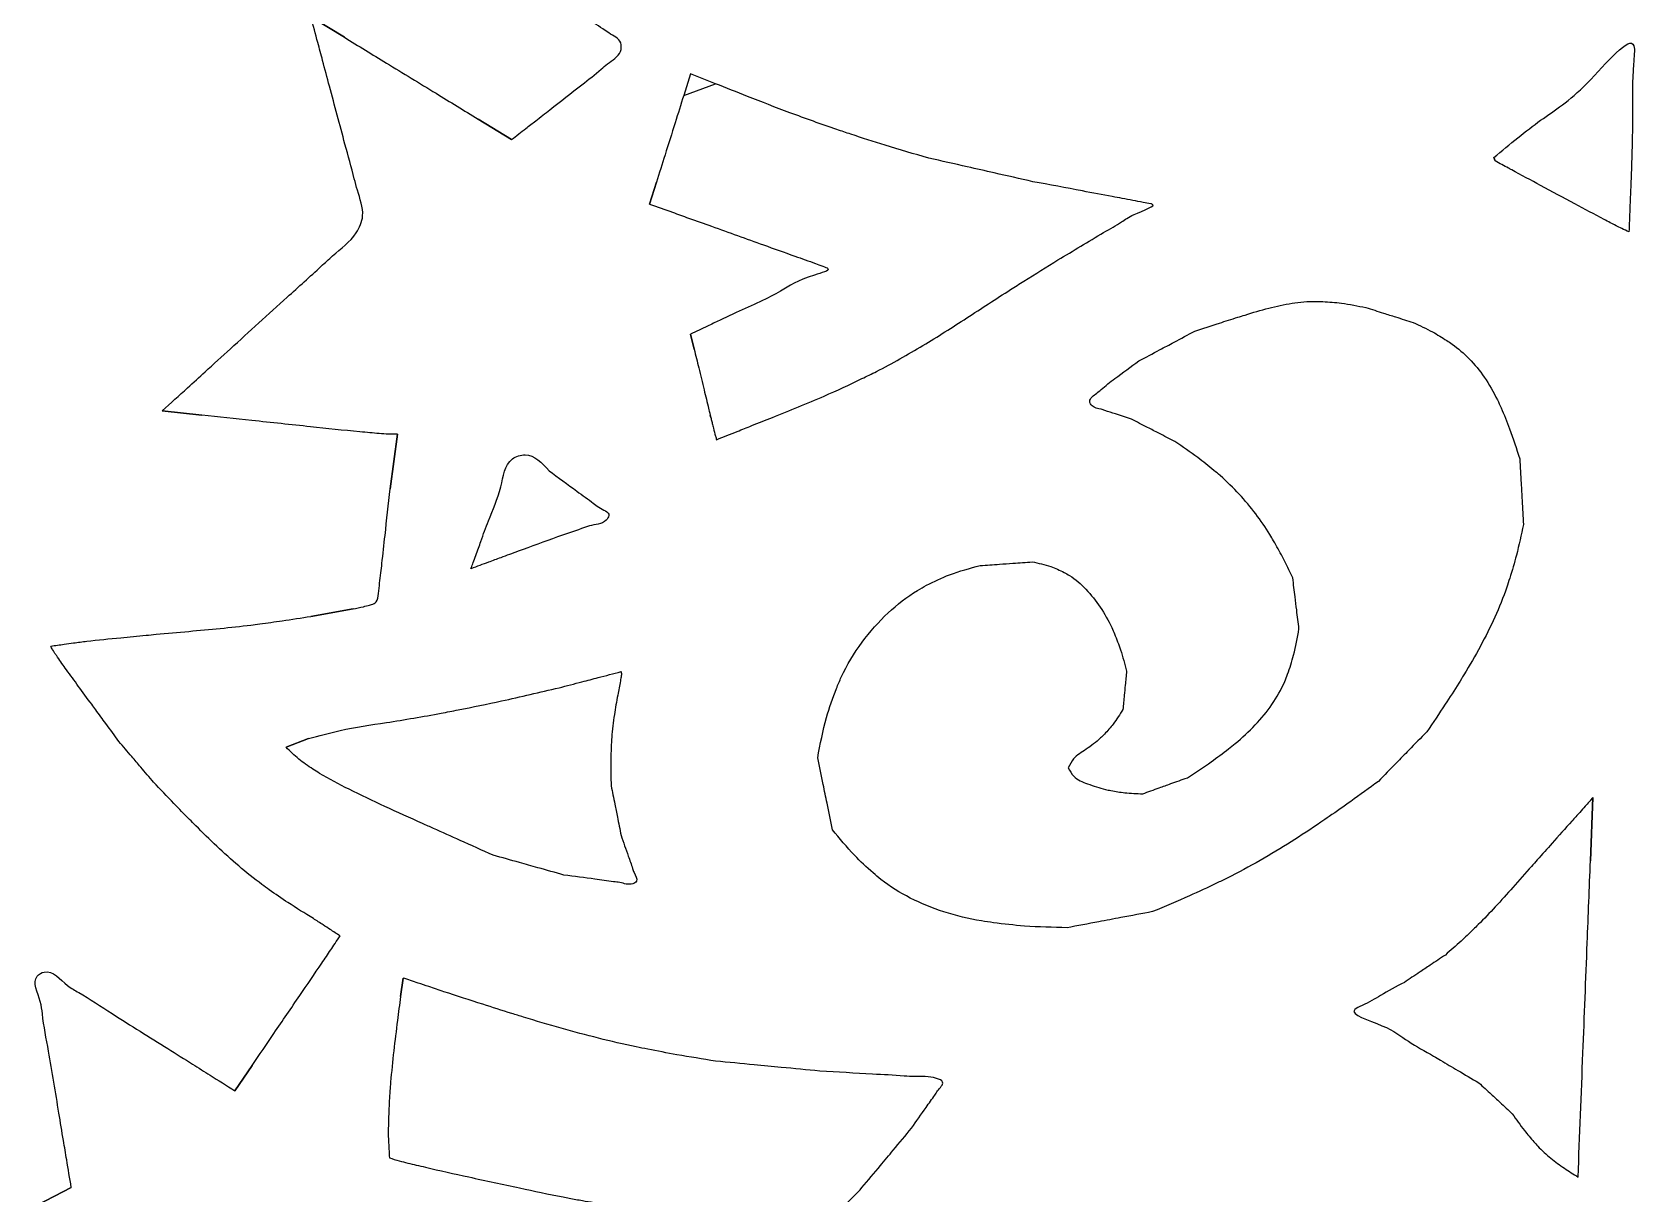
# Model space of a CAD drawing. Extents: x -268 to 413, y -196 to 303.
# Drawn here: x -226 to -94.7, y -28.9 to 66.3 of the extents above; entities that cross this region are included whole.
import ezdxf

# ---------------------------------------------------------------- set-up
doc = ezdxf.new("R2010")
doc.units = 0
doc.layers.add('layer_1', color=7, linetype='CONTINUOUS')

msp = doc.modelspace()

# ---------------------------------------------------------------- linework, layer by layer
at = {"layer": 'layer_1', "color": 1}
for points in [[(-203.181864, 67.525411), (-200.442811, 65.851266)], [(-170.058755, 62.053437), (-172.090758, 62.866081), (-172.090758, 62.866081), (-172.649062, 61.087904)], [(-189.487376, 59.156399), (-186.748324, 57.482904)], [(-106.197103, 55.72835), (-106.289608, 56.005626)], [(-174.884103, 53.97712), (-175.443186, 52.199584)], [(-134.300897, 52.199584), (-134.300897, 52.199584)], [(-172.090758, 41.533087), (-172.090758, 41.533087), (-172.090758, 41.533087)], [(-172.090758, 41.533087), (-171.79431, 40.313984)], [(-212.108533, 34.912146), (-215.354843, 35.266901)], [(-170.47687, 34.893926), (-170.435017, 34.721085)], [(-196.690023, 28.876384), (-196.081316, 33.340111)], [(-190.071852, 22.333408), (-190.071852, 22.333408)], [(-203.181864, 18.428077), (-199.732782, 19.036786)], [(-205.210761, 7.703319), (-203.381913, 8.414385)], [(-141.156692, 6.027883), (-141.156692, 6.027883)], [(-98.388987, -1.590673), (-98.185694, 3.589686)], [(-195.636768, -11.192257), (-195.83993, -12.716103)], [(-209.417032, -20.424491), (-207.996844, -18.344418)], [(-99.404797, -27.495584), (-99.404797, -27.495584)], [(-225.59675, -29.807243), (-222.807295, -28.33652)]]:
    msp.add_lwpolyline(points, close=True, dxfattribs=at)
for points, knots in [([(-186.748324, 57.482904), (-186.359949, 57.783468), (-185.699754, 58.294393), (-184.651782, 59.106223), (-183.111934, 60.294854), (-181.331766, 61.701764), (-179.739925, 62.945461), (-178.708446, 63.849739), (-177.78676, 64.351164), (-177.696572, 65.66465), (-178.62309, 66.070768), (-179.580972, 66.761124), (-181.073038, 67.706331), (-182.382454, 68.532223), (-183.197661, 69.046401)], [0, 0, 0, 0, 1.47326, 2.504378, 3.977172, 7.30705, 9.32575, 10.005039, 11.469043, 12.172177, 13.4445, 14.035899, 15.793286, 18.692133, 18.692133, 18.692133, 18.692133]), ([(-201.660226, 61.844403), (-201.847976, 62.545766), (-202.167156, 63.738099), (-202.674369, 65.631769), (-202.993901, 66.824056), (-203.181864, 67.525411)], [0, 0, 0, 0, 2.178175, 3.702946, 5.881261, 5.881261, 5.881261, 5.881261]), ([(-200.442811, 65.851266), (-199.293149, 65.148777), (-196.790965, 63.619843), (-193.139111, 61.388289), (-190.637026, 59.859049), (-189.487376, 59.156399)], [0, 0, 0, 0, 4.041894, 8.796995, 12.839112, 12.839112, 12.839112, 12.839112]), ([(-106.289608, 56.005626), (-104.979196, 57.098781), (-102.358362, 59.2851), (-99.107314, 61.185324), (-94.51225, 66.891238), (-94.999288, 62.657236), (-94.895837, 59.617997), (-94.987399, 56.664816), (-95.03915, 54.995649)], [0, 0, 0, 0, 4.886318, 9.772679, 14.659059, 16.164401, 19.927689, 24.819819, 24.819819, 24.819819, 24.819819]), ([(-209.775286, 40.339209), (-208.228249, 41.750445), (-205.752935, 44.008474), (-202.944705, 46.527901), (-201.067678, 48.288112), (-199.567762, 49.372266), (-198.689621, 51.441254), (-199.301098, 52.954517), (-199.78569, 54.899609), (-200.570001, 57.743117), (-201.240913, 60.267002), (-201.660226, 61.844403)], [0, 0, 0, 0, 6.283197, 10.053342, 11.310126, 14.014771, 15.504663, 17.641572, 18.621772, 21.562249, 26.462817, 26.462817, 26.462817, 26.462817]), ([(-152.586216, 55.958462), (-153.779626, 56.304195), (-155.916753, 56.923325), (-158.414304, 57.729824), (-161.017376, 58.59715), (-163.842159, 59.623716), (-167.154201, 60.894324), (-169.184031, 61.704364), (-170.058755, 62.053437)], [0, 0, 0, 0, 3.727213, 6.674592, 7.87279, 11.958441, 15.689463, 18.514845, 18.514845, 18.514845, 18.514845]), ([(-172.649062, 61.087904), (-172.883713, 60.341776), (-173.394427, 58.717841), (-174.139431, 56.347577), (-174.649661, 54.723402), (-174.884103, 53.97712)], [0, 0, 0, 0, 2.346469, 5.107048, 7.453768, 7.453768, 7.453768, 7.453768]), ([(-144.053172, 54.028165), (-145.10658, 54.266406), (-146.897419, 54.671427), (-149.741767, 55.314859), (-151.532699, 55.720087), (-152.586216, 55.958462)], [0, 0, 0, 0, 3.240037, 5.508205, 8.748651, 8.748651, 8.748651, 8.748651]), ([(-95.242316, 49.916217), (-95.433702, 50.002483), (-95.951385, 50.235825), (-96.620411, 50.591599), (-97.910904, 51.262724), (-99.809982, 52.282836), (-102.331861, 53.63833), (-104.13491, 54.612983), (-105.189365, 55.183105), (-105.641204, 55.427447), (-106.010547, 55.627369), (-106.197103, 55.72835)], [0, 0, 0, 0, 0.629672, 1.703205, 2.271995, 4.993696, 8.169902, 10.861422, 11.142509, 11.766045, 12.402446, 12.402446, 12.402446, 12.402446]), ([(-138.263069, 49.862965), (-137.736992, 50.157802), (-136.842664, 50.659022), (-135.929869, 51.366235), (-133.736033, 52.107077), (-134.582922, 52.248381), (-135.370675, 52.405025), (-136.439717, 52.599616), (-138.091728, 52.910758), (-140.532091, 53.367613), (-142.698917, 53.774108), (-144.053172, 54.028165)], [0, 0, 0, 0, 1.703663, 2.896216, 4.599847, 4.691699, 5.334662, 7.079846, 7.906784, 10.387551, 14.522074, 14.522074, 14.522074, 14.522074]), ([(-95.03915, 54.995649), (-95.064234, 54.368572), (-95.106876, 53.302531), (-95.174598, 51.609388), (-95.217235, 50.543321), (-95.242316, 49.916217)], [0, 0, 0, 0, 1.882736, 3.200678, 5.083493, 5.083493, 5.083493, 5.083493]), ([(-175.443186, 52.199584), (-174.816046, 51.973778), (-173.749923, 51.589914), (-172.056749, 50.980393), (-169.575524, 50.087045), (-166.682952, 49.047468), (-164.116919, 48.134444), (-162.710113, 47.632681), (-161.914601, 47.358968), (-161.357292, 47.139282), (-160.404786, 46.797115), (-163.15929, 46.117341), (-164.716128, 44.918835), (-167.031913, 43.901045), (-168.340825, 43.325776)], [0, 0, 0, 0, 1.999641, 3.399339, 5.398834, 9.90957, 12.631905, 13.54417, 14.423003, 15.081601, 15.531518, 16.763023, 19.841756, 23.844041, 23.844041, 23.844041, 23.844041]), ([(-165.386433, 34.726908), (-163.965268, 35.292299), (-161.48906, 36.277424), (-158.668485, 37.588371), (-155.948732, 38.921312), (-153.071701, 40.559218), (-149.455147, 42.862497), (-146.723402, 44.661702), (-144.227474, 46.236613), (-141.69784, 47.810681), (-139.510952, 49.117352), (-138.263069, 49.862965)], [0, 0, 0, 0, 4.587509, 7.993183, 9.327566, 13.673523, 17.91375, 22.190543, 23.485988, 26.767477, 31.128383, 31.128383, 31.128383, 31.128383]), ([(-168.340825, 43.325776), (-168.803747, 43.104418), (-169.590723, 42.728106), (-170.8407, 42.130543), (-171.627771, 41.754368), (-172.090758, 41.533087)], [0, 0, 0, 0, 1.539372, 2.616959, 4.156408, 4.156408, 4.156408, 4.156408]), ([(-130.794939, 41.786648), (-130.12391, 42.007642), (-128.952365, 42.393475), (-127.579096, 42.828016), (-126.235438, 43.246658), (-124.768688, 43.685605), (-122.840021, 44.110684), (-121.341377, 44.247856), (-119.991079, 44.196869), (-118.609708, 44.084752), (-117.445755, 43.85113), (-116.776535, 43.716807)], [0, 0, 0, 0, 2.119437, 3.700314, 4.320999, 6.341692, 8.291375, 10.23922, 10.832052, 12.344443, 14.39024, 14.39024, 14.39024, 14.39024]), ([(-116.776535, 43.716807), (-116.299947, 43.566317), (-115.48973, 43.310477), (-114.202866, 42.904155), (-113.392587, 42.64833), (-112.915941, 42.497841)], [0, 0, 0, 0, 1.499349, 2.548951, 4.048464, 4.048464, 4.048464, 4.048464]), ([(-112.915941, 42.497841), (-112.377232, 42.250811), (-111.428693, 41.815849), (-110.385096, 41.175661), (-109.354164, 40.483968), (-108.260762, 39.53539), (-107.00555, 37.993027), (-106.203401, 36.594879), (-105.555718, 35.160377), (-104.899583, 33.567142), (-104.445287, 32.151219), (-104.179613, 31.323178)], [0, 0, 0, 0, 1.776228, 3.127517, 3.666564, 5.500673, 7.442459, 9.607601, 10.313144, 12.16457, 14.772328, 14.772328, 14.772328, 14.772328]), ([(-135.366717, 39.348451), (-134.802224, 39.649454), (-133.842624, 40.161139), (-132.318698, 40.973871), (-131.359279, 41.485627), (-130.794939, 41.786648)], [0, 0, 0, 0, 1.919193, 3.262495, 5.181309, 5.181309, 5.181309, 5.181309]), ([(-215.354843, 35.266901), (-214.665897, 35.893101), (-213.494727, 36.957605), (-211.634875, 38.648374), (-210.464008, 39.712987), (-209.775286, 40.339209)], [0, 0, 0, 0, 2.793019, 4.747974, 7.540541, 7.540541, 7.540541, 7.540541]), ([(-171.79431, 40.313984), (-171.670024, 39.802308), (-171.399521, 38.688665), (-171.004515, 37.063385), (-170.725674, 35.920156), (-170.577435, 35.308395), (-170.533442, 35.126953), (-170.49664, 34.975361), (-170.47687, 34.893926)], [0, 0, 0, 0, 1.579662, 3.438074, 5.017776, 5.10989, 5.326471, 5.577874, 5.577874, 5.577874, 5.577874]), ([(-135.976205, 34.574285), (-136.415989, 34.721725), (-137.141111, 34.964825), (-137.977353, 35.223631), (-138.607782, 35.447848), (-139.163266, 35.482422), (-139.557336, 36.208433), (-138.89907, 36.619228), (-138.24403, 37.216917), (-137.067636, 38.113778), (-136.025312, 38.870386), (-135.366717, 39.348451)], [0, 0, 0, 0, 1.392563, 2.296074, 2.61785, 3.413989, 3.822108, 4.712612, 5.177027, 6.607217, 9.061854, 9.061854, 9.061854, 9.061854]), ([(-196.081316, 33.340111), (-196.333785, 33.339509), (-197.092136, 33.337703), (-198.121758, 33.449937), (-200.252421, 33.636365), (-203.475938, 33.981419), (-207.786755, 34.438822), (-210.746741, 34.763002), (-212.108533, 34.912146)], [0, 0, 0, 0, 0.757047, 2.273975, 3.102035, 7.174809, 11.99801, 16.107771, 16.107771, 16.107771, 16.107771]), ([(-170.435017, 34.721085), (-170.421092, 34.66182), (-170.393995, 34.546497), (-170.353197, 34.379184), (-170.296006, 34.14939), (-170.195344, 33.756148), (-170.090122, 33.312093), (-169.989532, 32.997183), (-169.957955, 32.898327)], [0, 0, 0, 0, 0.182635, 0.35539, 0.516644, 0.893031, 1.573314, 1.884578, 1.884578, 1.884578, 1.884578]), ([(-169.957955, 32.898327), (-169.393466, 33.124088), (-168.433901, 33.507855), (-166.91006, 34.117382), (-165.950715, 34.501168), (-165.386433, 34.726908)], [0, 0, 0, 0, 1.823879, 3.100386, 4.92367, 4.92367, 4.92367, 4.92367]), ([(-132.420492, 32.745566), (-132.859389, 32.971375), (-133.605546, 33.355267), (-134.790784, 33.96484), (-135.537148, 34.348558), (-135.976205, 34.574285)], [0, 0, 0, 0, 1.480737, 2.517363, 3.998413, 3.998413, 3.998413, 3.998413]), ([(-190.071852, 22.333408), (-190.064327, 22.354107), (-190.004132, 22.519699), (-189.800896, 23.078504), (-189.538212, 23.803463), (-189.122224, 24.93972), (-188.539145, 26.640224), (-187.543986, 28.747043), (-187.280929, 31.240352), (-185.148789, 31.952364), (-184.27268, 31.00716), (-183.671485, 30.358552)], [0, 0, 0, 0, 0.066072, 0.528578, 1.783952, 2.378405, 4.161742, 7.133926, 9.611235, 10.694037, 13.061943, 13.061943, 13.061943, 13.061943]), ([(-122.769923, 21.57104), (-123.045208, 22.153064), (-123.533347, 23.185114), (-124.189782, 24.355599), (-124.891845, 25.544021), (-125.789082, 26.851818), (-127.1431, 28.473272), (-128.32357, 29.631168), (-129.484844, 30.604884), (-130.69769, 31.568937), (-131.792935, 32.316961), (-132.420492, 32.745566)], [0, 0, 0, 0, 1.930913, 3.423912, 4.023666, 6.071867, 8.172683, 10.353087, 11.02056, 12.719039, 14.9981, 14.9981, 14.9981, 14.9981]), ([(-183.671485, 30.358552), (-182.924168, 29.796638), (-181.734566, 28.902168), (-180.313733, 27.914837), (-179.529647, 27.249411), (-178.546255, 26.914774), (-179.216576, 25.944022), (-180.147829, 25.960218), (-181.451599, 25.441032), (-183.41781, 24.794916), (-185.612721, 23.974602), (-187.498249, 23.281646), (-188.785032, 22.80742), (-189.595258, 22.508965), (-190.071852, 22.333408)], [0, 0, 0, 0, 2.825662, 4.497974, 5.048418, 6.119631, 6.55227, 8.003143, 8.696912, 10.768666, 14.204412, 15.728269, 16.794912, 18.318606, 18.318606, 18.318606, 18.318606]), ([(-104.179613, 31.323178), (-104.141917, 30.65851), (-104.077832, 29.528534), (-103.976251, 27.73377), (-103.912419, 26.603671), (-103.874869, 25.938884)], [0, 0, 0, 0, 1.997211, 3.395373, 5.392911, 5.392911, 5.392911, 5.392911]), ([(-199.732782, 19.036786), (-199.450578, 19.094701), (-198.997824, 19.187617), (-198.49124, 19.317149), (-198.130485, 19.408158), (-197.702787, 19.628625), (-197.624625, 20.671913), (-197.478637, 21.671126), (-197.312185, 23.268067), (-197.055617, 25.560345), (-196.830404, 27.603093), (-196.690023, 28.876384)], [0, 0, 0, 0, 0.864862, 1.38754, 1.56305, 1.990175, 2.710855, 4.396303, 5.17486, 7.495498, 11.335672, 11.335672, 11.335672, 11.335672]), ([(-103.874869, 25.938884), (-104.057123, 25.101458), (-104.378422, 23.625148), (-104.880953, 21.925929), (-105.431384, 20.221101), (-106.194655, 18.344653), (-107.385888, 15.961905), (-108.416854, 14.181024), (-109.397048, 12.60374), (-110.39583, 11.034471), (-111.289802, 9.721346), (-111.798425, 8.974246)], [0, 0, 0, 0, 2.57016, 4.530971, 5.312577, 7.944405, 10.596931, 13.29963, 14.114052, 16.168162, 18.879399, 18.879399, 18.879399, 18.879399]), ([(-161.677821, 6.841434), (-161.466658, 7.946807), (-161.097338, 9.880079), (-160.333431, 12.054571), (-159.462651, 14.165882), (-158.147772, 16.336583), (-156.021771, 18.734952), (-154.143408, 20.213967), (-152.402191, 21.168889), (-150.729337, 21.966791), (-149.214743, 22.364897), (-148.369833, 22.586978)], [0, 0, 0, 0, 3.371055, 5.895897, 6.895906, 10.221834, 13.442431, 16.476721, 17.327258, 19.399661, 22.014312, 22.014312, 22.014312, 22.014312]), ([(-148.369833, 22.586978), (-147.843056, 22.624704), (-146.947538, 22.688837), (-145.525236, 22.790461), (-144.629707, 22.854299), (-144.102927, 22.89185)], [0, 0, 0, 0, 1.58438, 2.693435, 4.277784, 4.277784, 4.277784, 4.277784]), ([(-144.102927, 22.89185), (-143.591985, 22.786809), (-142.684201, 22.600185), (-141.691588, 22.138444), (-140.683884, 21.575017), (-139.638906, 20.652729), (-138.495614, 19.19314), (-137.77664, 17.923596), (-137.263701, 16.737588), (-136.807886, 15.566748), (-136.535926, 14.534163), (-136.382655, 13.952218)], [0, 0, 0, 0, 1.55918, 2.770172, 3.263964, 5.021378, 6.895898, 8.813057, 9.375836, 10.772665, 12.576494, 12.576494, 12.576494, 12.576494]), ([(-122.261766, 17.40584), (-122.324428, 17.920136), (-122.430947, 18.794394), (-122.600332, 20.182794), (-122.707113, 21.056891), (-122.769923, 21.57104)], [0, 0, 0, 0, 1.554296, 2.642169, 4.196083, 4.196083, 4.196083, 4.196083]), ([(-221.54233, 16.399187), (-220.615779, 16.493475), (-218.995787, 16.658331), (-217.101964, 16.840758), (-215.243057, 17.016365), (-213.218485, 17.194773), (-210.630255, 17.433689), (-208.690913, 17.640885), (-207.001973, 17.858533), (-205.360026, 18.082133), (-203.967242, 18.30334), (-203.181864, 18.428077)], [0, 0, 0, 0, 2.794001, 4.885065, 5.707749, 8.395548, 10.982265, 13.50551, 14.245952, 16.090952, 18.476537, 18.476537, 18.476537, 18.476537]), ([(-131.404554, 5.215368), (-130.744703, 5.643962), (-129.593181, 6.391911), (-128.311475, 7.356209), (-127.083384, 8.329511), (-125.825251, 9.484982), (-124.427041, 11.17506), (-123.601564, 12.62027), (-123.0734, 13.996499), (-122.609534, 15.420366), (-122.388546, 16.682028), (-122.261766, 17.40584)], [0, 0, 0, 0, 2.359753, 4.118057, 4.808872, 7.061141, 9.2273, 11.368522, 12.012963, 13.648862, 15.850378, 15.850378, 15.850378, 15.850378]), ([(-224.484285, 15.993378), (-224.120994, 16.043474), (-223.503458, 16.128628), (-222.522806, 16.263898), (-221.905447, 16.349083), (-221.54233, 16.399187)], [0, 0, 0, 0, 1.100186, 1.870137, 2.969811, 2.969811, 2.969811, 2.969811]), ([(-218.905376, 8.182671), (-219.263394, 8.670983), (-219.896859, 9.534987), (-220.640627, 10.549205), (-221.391664, 11.57341), (-222.193733, 12.665863), (-223.12507, 13.949561), (-223.742079, 14.805203), (-224.114363, 15.360568), (-224.318696, 15.654718), (-224.437852, 15.898415), (-224.484285, 15.993378)], [0, 0, 0, 0, 1.81649, 3.214038, 3.773116, 5.626687, 7.279675, 8.531604, 8.790076, 9.286224, 9.603002, 9.603002, 9.603002, 9.603002]), ([(-182.862208, 12.579191), (-182.235106, 12.742331), (-181.169039, 13.019667), (-179.47581, 13.459851), (-178.409664, 13.736822), (-177.782522, 13.899745)], [0, 0, 0, 0, 1.943924, 3.304654, 5.24853, 5.24853, 5.24853, 5.24853]), ([(-177.782522, 13.899745), (-177.769276, 13.849127), (-177.722639, 13.670923), (-177.793214, 13.413286), (-177.876393, 12.825774), (-178.091772, 11.837177), (-178.349877, 10.300468), (-178.521544, 8.948835), (-178.598569, 7.647512), (-178.646657, 6.326336), (-178.614027, 5.197349), (-178.595432, 4.553928)], [0, 0, 0, 0, 0.155561, 0.547666, 0.770583, 1.944466, 3.572357, 5.449311, 6.026094, 7.48298, 9.413492, 9.413492, 9.413492, 9.413492]), ([(-136.382655, 13.952218), (-136.420136, 13.563506), (-136.483861, 12.902637), (-136.585442, 11.852926), (-136.649635, 11.191936), (-136.687398, 10.803084)], [0, 0, 0, 0, 1.171546, 1.991802, 3.163845, 3.163845, 3.163845, 3.163845]), ([(-203.381913, 8.414385), (-202.521144, 8.650822), (-200.42355, 9.226991), (-196.763169, 9.750266), (-193.536832, 10.296297), (-190.398171, 10.903718), (-187.17415, 11.565353), (-184.431641, 12.210181), (-182.862208, 12.579191)], [0, 0, 0, 0, 2.675753, 6.520495, 11.074235, 12.495668, 16.110653, 20.947063, 20.947063, 20.947063, 20.947063]), ([(-136.687398, 10.803084), (-136.938225, 10.396265), (-137.38217, 9.676225), (-138.042689, 8.931374), (-138.763279, 8.214212), (-139.613595, 7.559333), (-140.700292, 6.929198), (-141.027453, 6.28311), (-141.156692, 6.027883)], [0, 0, 0, 0, 1.430835, 2.532475, 2.976856, 4.477482, 5.770181, 6.614295, 6.614295, 6.614295, 6.614295]), ([(-216.064872, 4.83504), (-216.415559, 5.248405), (-217.011699, 5.95109), (-217.958533, 7.066967), (-218.554704, 7.76946), (-218.905376, 8.182671)], [0, 0, 0, 0, 1.626243, 2.764479, 4.390341, 4.390341, 4.390341, 4.390341]), ([(-111.798425, 8.974246), (-112.287518, 8.472542), (-113.118996, 7.619624), (-114.43972, 6.265041), (-115.271376, 5.412187), (-115.760597, 4.910496)], [0, 0, 0, 0, 2.101969, 3.573431, 5.675639, 5.675639, 5.675639, 5.675639]), ([(-188.245994, -1.134725), (-189.152804, -0.730754), (-190.78652, -0.002957), (-192.715816, 0.862259), (-194.770614, 1.785946), (-197.087335, 2.830112), (-199.909897, 4.176646), (-201.883918, 5.192489), (-203.238287, 6.056525), (-204.208315, 6.704416), (-204.878161, 7.371895), (-205.210761, 7.703319)], [0, 0, 0, 0, 2.978169, 5.365493, 6.343215, 9.736884, 12.987477, 15.729109, 16.383626, 17.808621, 19.213979, 19.213979, 19.213979, 19.213979]), ([(-160.458599, 0.94923), (-160.609085, 1.676637), (-160.864917, 2.91325), (-161.271324, 4.877317), (-161.527265, 6.113975), (-161.677821, 6.841434)], [0, 0, 0, 0, 2.228428, 3.788397, 6.017023, 6.017023, 6.017023, 6.017023]), ([(-141.156692, 6.027883), (-141.024889, 5.776289), (-140.688971, 5.135067), (-139.482019, 4.666426), (-138.464618, 4.315399), (-137.43502, 4.112653), (-136.423142, 3.949743), (-135.552146, 3.914516), (-135.061845, 3.894687)], [0, 0, 0, 0, 0.831099, 2.118169, 3.656137, 4.116936, 5.258595, 6.728952, 6.728952, 6.728952, 6.728952]), ([(-202.978961, -6.323426), (-203.677959, -5.893914), (-204.904333, -5.140346), (-206.29039, -4.18295), (-207.650883, -3.204959), (-209.099833, -2.037139), (-210.896152, -0.413038), (-212.21858, 0.882578), (-213.385154, 2.05926), (-214.541057, 3.236871), (-215.512896, 4.256131), (-216.064872, 4.83504)], [0, 0, 0, 0, 2.460765, 4.317354, 5.051988, 7.487242, 9.894565, 12.31488, 13.040173, 14.865459, 17.265077, 17.265077, 17.265077, 17.265077]), ([(-178.595432, 4.553928), (-178.495074, 4.052202), (-178.324471, 3.199287), (-178.053502, 1.844703), (-177.882887, 0.991847), (-177.782527, 0.490178)], [0, 0, 0, 0, 1.534994, 2.609432, 4.144259, 4.144259, 4.144259, 4.144259]), ([(-135.061845, 3.894687), (-134.610319, 4.057819), (-133.842748, 4.335135), (-132.623651, 4.775363), (-131.856063, 5.052406), (-131.404554, 5.215368)], [0, 0, 0, 0, 1.440276, 2.448391, 3.888441, 3.888441, 3.888441, 3.888441]), ([(-115.760597, 4.910496), (-116.512816, 4.36228), (-117.842393, 3.393286), (-119.42474, 2.287068), (-121.042203, 1.171842), (-122.907606, -0.06006), (-125.457898, -1.60063), (-127.512997, -2.705736), (-129.457068, -3.647588), (-131.476413, -4.590428), (-133.237451, -5.330856), (-134.248945, -5.756139)], [0, 0, 0, 0, 2.792306, 4.935514, 5.791768, 8.68635, 11.640299, 14.727701, 15.6818, 18.120858, 21.412313, 21.412313, 21.412313, 21.412313]), ([(-98.185694, 3.589686), (-98.398866, 3.351501), (-98.761307, 2.946533), (-99.336999, 2.303172), (-100.241562, 1.292526), (-101.398723, -0.003428), (-102.49812, -1.240103), (-103.566418, -2.444301), (-104.706702, -3.737439), (-106.150785, -5.340121), (-107.236787, -6.486574), (-108.180192, -7.409731), (-109.064816, -8.25379), (-109.843012, -8.934056), (-110.27445, -9.311201)], [0, 0, 0, 0, 0.958943, 1.63042, 2.589981, 5.027943, 6.84258, 7.554083, 9.857255, 12.01473, 14.026079, 14.592956, 15.974487, 17.693395, 17.693395, 17.693395, 17.693395]), ([(-177.782527, 0.490178), (-177.589211, -0.072304), (-177.279889, -0.972322), (-176.89539, -1.999944), (-176.70242, -2.663132), (-176.323231, -3.213152), (-177.064373, -3.646915), (-177.701024, -3.367332), (-178.731289, -3.273615), (-180.254038, -3.04324), (-181.608559, -2.86895), (-182.455113, -2.760022)], [0, 0, 0, 0, 1.793425, 2.869627, 3.228406, 3.961867, 4.330905, 5.395229, 5.907648, 7.444811, 10.006578, 10.006578, 10.006578, 10.006578]), ([(-141.259049, -7.076811), (-142.422742, -7.047369), (-144.43782, -6.996388), (-146.771505, -6.739367), (-148.987829, -6.422179), (-151.308882, -5.865528), (-154.092803, -4.733314), (-155.989066, -3.553214), (-157.463352, -2.313248), (-158.857213, -1.021498), (-159.878385, 0.235196), (-160.458599, 0.94923)], [0, 0, 0, 0, 3.490564, 6.04434, 7.036956, 10.20762, 13.174209, 16.021634, 16.858031, 18.952927, 21.709396, 21.709396, 21.709396, 21.709396]), ([(-182.455113, -2.760022), (-183.169948, -2.559361), (-184.385225, -2.218222), (-186.315519, -1.676457), (-187.530983, -1.335372), (-188.245994, -1.134725)], [0, 0, 0, 0, 2.227396, 3.786747, 6.01464, 6.01464, 6.01464, 6.01464]), ([(-99.404797, -27.495584), (-99.271864, -24.105572), (-99.021049, -17.709337), (-98.682435, -9.074367), (-98.476772, -3.829408), (-98.388987, -1.590673)], [0, 0, 0, 0, 10.177849, 19.203454, 25.924819, 25.924819, 25.924819, 25.924819]), ([(-200.796918, -7.743616), (-201.066323, -7.568302), (-201.524309, -7.27027), (-202.251657, -6.796873), (-202.70959, -6.498776), (-202.978961, -6.323426)], [0, 0, 0, 0, 0.964275, 1.639259, 2.603508, 2.603508, 2.603508, 2.603508]), ([(-134.248945, -5.756139), (-135.114336, -5.919098), (-136.585547, -6.196138), (-138.922249, -6.636362), (-140.39355, -6.913678), (-141.259049, -7.076811)], [0, 0, 0, 0, 2.641801, 4.491207, 7.133423, 7.133423, 7.133423, 7.133423]), ([(-207.996844, -18.344418), (-207.400331, -17.471067), (-206.099774, -15.566933), (-204.197803, -12.777681), (-202.765539, -10.677283), (-201.803811, -9.255119), (-201.30014, -8.514534), (-200.932956, -7.952021), (-200.796918, -7.743616)], [0, 0, 0, 0, 3.172874, 6.917697, 10.128036, 10.799589, 12.068187, 12.814801, 12.814801, 12.814801, 12.814801]), ([(-110.27445, -9.311201), (-110.688299, -9.587139), (-111.391865, -10.056247), (-112.509427, -10.801215), (-113.21316, -11.270214), (-113.627135, -11.546105)], [0, 0, 0, 0, 1.492216, 2.53685, 4.029303, 4.029303, 4.029303, 4.029303]), ([(-223.821807, -22.25049), (-224.089521, -20.565609), (-224.517864, -17.869799), (-225.121267, -14.786021), (-225.308646, -12.809374), (-226.172439, -11.286828), (-224.490573, -10.316675), (-223.437797, -11.6997), (-221.584308, -12.697994), (-218.854984, -14.525597), (-215.739833, -16.437565), (-213.069153, -18.125612), (-211.243039, -19.274507), (-210.093332, -19.99857), (-209.417032, -20.424491)], [0, 0, 0, 0, 5.142305, 8.227692, 9.256155, 11.349043, 12.021032, 14.224448, 15.303344, 18.53988, 23.933825, 26.331409, 28.009733, 30.407363, 30.407363, 30.407363, 30.407363]), ([(-192.284214, -12.30991), (-192.697997, -12.171779), (-193.401469, -11.936944), (-194.518988, -11.564393), (-195.222761, -11.33009), (-195.636768, -11.192257)], [0, 0, 0, 0, 1.308692, 2.2249, 3.533946, 3.533946, 3.533946, 3.533946]), ([(-113.627135, -11.546105), (-114.296286, -11.904553), (-115.480158, -12.538724), (-116.683014, -13.286084), (-118.540196, -14.081493), (-114.954639, -15.093271), (-113.471013, -16.353157), (-111.724167, -17.299743), (-110.390445, -18.09292), (-109.150677, -18.821277), (-108.10802, -19.435342), (-107.532288, -19.774414)], [0, 0, 0, 0, 2.233001, 3.950662, 4.637718, 7.222757, 9.742041, 12.129696, 12.800141, 14.426735, 16.43237, 16.43237, 16.43237, 16.43237]), ([(-195.83993, -12.716103), (-195.92633, -13.366865), (-196.122953, -14.847822), (-196.405593, -17.18299), (-196.608166, -19.102511), (-196.729445, -20.740604), (-196.820136, -22.162196), (-196.843373, -23.352349), (-196.855867, -23.992216)], [0, 0, 0, 0, 1.969392, 4.481804, 7.056734, 7.758569, 9.409528, 11.329252, 11.329252, 11.329252, 11.329252]), ([(-170.036725, -17.998307), (-171.096274, -17.827787), (-172.954795, -17.528684), (-175.118417, -17.116925), (-177.263747, -16.686287), (-179.633274, -16.137761), (-182.713129, -15.313836), (-185.068861, -14.614758), (-187.206612, -13.951037), (-189.376832, -13.266528), (-191.226599, -12.657897), (-192.284214, -12.30991)], [0, 0, 0, 0, 3.219373, 5.646998, 6.606725, 9.783718, 12.941256, 16.16998, 17.154759, 19.656529, 22.996674, 22.996674, 22.996674, 22.996674]), ([(-161.503553, -18.811079), (-162.556959, -18.710717), (-164.347798, -18.540098), (-167.192189, -18.269174), (-168.983175, -18.09863), (-170.036725, -17.998307)], [0, 0, 0, 0, 3.174529, 5.396846, 8.571793, 8.571793, 8.571793, 8.571793]), ([(-153.985668, -23.484307), (-153.59601, -22.922202), (-152.972531, -22.022795), (-152.22585, -20.991208), (-151.80838, -20.338766), (-151.175623, -19.718253), (-152.429015, -19.175328), (-153.406016, -19.314404), (-155.180023, -19.165608), (-157.756174, -19.042045), (-160.062239, -18.899913), (-161.503553, -18.811079)], [0, 0, 0, 0, 2.06647, 3.306491, 3.719874, 4.546114, 5.119782, 6.921928, 7.786877, 10.381823, 14.706918, 14.706918, 14.706918, 14.706918]), ([(-107.532288, -19.774414), (-107.193548, -20.087858), (-106.617692, -20.620711), (-105.703381, -21.467303), (-105.127883, -22.000529), (-104.789356, -22.314189)], [0, 0, 0, 0, 1.384532, 2.353695, 3.738199, 3.738199, 3.738199, 3.738199]), ([(-222.807295, -28.33652), (-222.932541, -27.585101), (-223.145453, -26.307727), (-223.483624, -24.279051), (-223.696556, -23.001795), (-223.821807, -22.25049)], [0, 0, 0, 0, 2.285357, 3.884988, 6.170007, 6.170007, 6.170007, 6.170007]), ([(-104.789356, -22.314189), (-104.466234, -22.773878), (-103.910208, -23.564909), (-103.188123, -24.425336), (-102.485439, -25.207044), (-101.665729, -25.952497), (-100.539893, -26.773239), (-99.779204, -27.257321), (-99.404797, -27.495584)], [0, 0, 0, 0, 1.684838, 2.899264, 3.366824, 4.837873, 6.211281, 7.542471, 7.542471, 7.542471, 7.542471]), ([(-158.049418, -28.36071), (-157.547753, -27.758681), (-156.694915, -26.735221), (-155.340332, -25.109753), (-154.487398, -24.086328), (-153.985668, -23.484307)], [0, 0, 0, 0, 2.35095, 3.996652, 6.347706, 6.347706, 6.347706, 6.347706]), ([(-196.855867, -23.992216), (-196.843182, -24.230407), (-196.821615, -24.635408), (-196.787712, -25.278837), (-196.766586, -25.684081), (-196.754157, -25.922504)], [0, 0, 0, 0, 0.715585, 1.216724, 1.932966, 1.932966, 1.932966, 1.932966]), ([(-196.754157, -25.922504), (-196.485234, -26.005986), (-195.758469, -26.231596), (-194.768155, -26.456086), (-192.873337, -26.907442), (-190.05208, -27.532398), (-186.294279, -28.348472), (-183.551328, -28.925915), (-181.836996, -29.255742), (-180.99053, -29.41677), (-180.308996, -29.520967), (-179.986851, -29.570218)], [0, 0, 0, 0, 0.844522, 2.282321, 3.043962, 6.688621, 10.95028, 14.580712, 15.097067, 16.187678, 17.165269, 17.165269, 17.165269, 17.165269]), ([(-182.836813, -45.020467), (-181.259473, -44.345674), (-178.550634, -43.186821), (-175.475168, -41.694567), (-172.655192, -40.258544), (-169.82738, -38.612603), (-166.492242, -36.269145), (-164.194784, -34.355539), (-162.279816, -32.596961), (-160.419683, -30.83302), (-158.906978, -29.25519), (-158.049418, -28.36071)], [0, 0, 0, 0, 5.146091, 8.837619, 10.252145, 14.639828, 18.63898, 22.467495, 23.599382, 26.438963, 30.155874, 30.155874, 30.155874, 30.155874])]:
    msp.add_open_spline(points, degree=3, knots=knots, dxfattribs=at)

doc.saveas('drawing.dxf')
